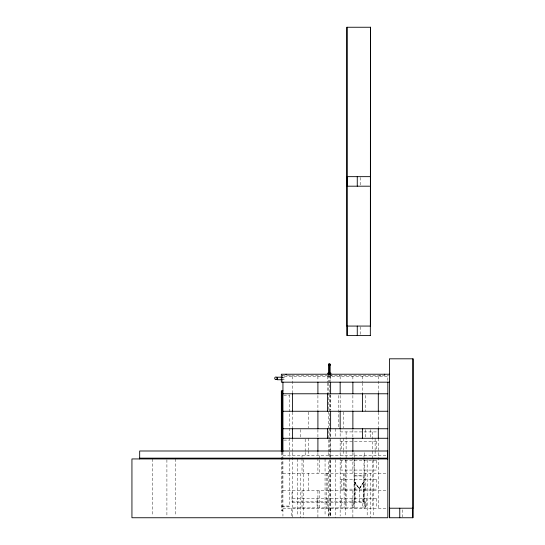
<?xml version="1.0" encoding="UTF-8"?>
<svg xmlns="http://www.w3.org/2000/svg" width="545" height="545" viewBox="0 0 545 545"><rect width="100%" height="100%" fill="white"/><g stroke="black" fill="none" stroke-linecap="round" stroke-linejoin="round"><path stroke-width="0.41" stroke-dasharray="2.73 2.04" d="M363.277 482.461L359.23 488.824L354.734 482.461L355.183 482.461L359.23 488.824L363.726 482.461L363.277 482.461L363.277 501.856M359.23 501.856L359.23 488.545L363.726 482.189M282.14 375.812L388.633 375.812M281.881 377.201L284.211 377.201L284.211 379.742L281.881 379.742M283.734 395.602L289.293 395.602M340.155 431.919L378.305 431.919M283.734 440.108L289.293 440.108M340.155 441.457L378.305 441.457M282.937 455.763L387.836 455.763M340.155 460.532L378.305 460.532M329.35 470.069L330.141 470.069M340.155 470.069L378.305 470.069M282.937 473.244L387.836 473.244M354.734 475.976L363.726 475.976M340.155 479.607L378.305 479.607M340.155 489.137L378.305 489.137M282.937 490.732L387.836 490.732M292.474 492.319L291.997 492.319L291.997 501.856L365.586 501.856L365.586 508.213M292.474 498.675L378.305 498.675M292.474 502.177L365.266 502.177L365.266 507.892L292.474 507.892M281.349 506.067L289.293 506.067M282.14 506.864L289.293 506.864L289.293 457.868M282.937 508.213L387.836 508.213M282.937 510.835L281.349 510.835L281.349 451.948M354.734 482.189L359.23 488.545M402.701 509.8L402.701 516.953M387.836 380.451L387.836 376.288L282.937 376.288L282.937 380.451M380.689 375.021L380.689 375.812M379.892 375.021L379.892 375.812M378.305 376.288L378.305 393.776M378.305 412.088L378.305 427.907M378.305 438.275L378.305 508.213M376.711 441.457L376.711 450.994M376.711 460.532L376.711 470.069M376.711 479.607L376.711 489.137M376.711 498.675L376.711 508.213M375.123 438.275L375.123 449.932M375.123 450.769L375.123 455.763M373.536 459.782L373.536 516.067M372.344 431.919L372.344 458.938M372.344 460.253L372.344 508.213M370.355 429.535L370.355 437.485M370.355 473.244L370.355 517.75M367.173 459.782L367.173 516.067M366.383 498.675L366.383 508.213M365.586 395.438L365.586 411.257M365.586 429.535L365.586 437.485M365.586 473.244L365.586 490.732M364.394 452.677L364.394 456.887M364.394 460.253L364.394 508.213M363.999 455.763L363.999 457.425M363.999 458.256L363.999 508.213M363.726 501.856L363.726 475.696L354.734 475.696L354.734 501.856M362.405 376.288L362.405 382.12M362.405 382.951L362.405 393.776M362.405 498.675L362.405 508.213M360.191 177.452L360.191 185.402M360.191 326.857L360.191 334.807M355.183 482.461L355.183 501.856M354.461 455.763L354.461 457.425M354.461 458.256L354.461 508.213M354.066 452.677L354.066 456.887M354.066 460.253L354.066 508.213M353.187 502.177L353.187 507.892M352.874 376.288L352.874 380.451M352.874 395.438L352.874 410.426M352.874 429.535L352.874 437.485M352.874 452.432L352.874 473.244M352.874 490.732L352.874 517.75M352.077 498.675L352.077 508.213M346.116 431.919L346.116 508.213M345.721 459.782L345.721 516.067M344.127 473.244L344.127 508.213M343.336 412.088L343.336 427.907M343.336 438.275L343.336 449.932M343.336 450.769L343.336 455.763M343.336 473.244L343.336 490.732M341.742 441.457L341.742 450.197M341.742 460.532L341.742 470.069M341.742 479.607L341.742 489.137M341.742 498.675L341.742 508.213M340.155 376.288L340.155 380.451M340.155 395.438L340.155 410.426M340.155 428.745L340.155 516.067M339.467 375.021L339.467 375.812M338.568 395.438L338.568 428.745M335.386 428.745L335.386 437.485M335.386 459.782L335.386 517.75M331.449 375.021L331.449 375.812M330.617 376.288L330.617 380.451M330.617 394.853L330.617 410.426M330.617 428.745L330.617 449.932M330.617 450.769L330.617 516.067M330.304 508.213L330.304 516.163M330.222 375.021L330.141 381.241M330.141 394.771L330.141 410.181M330.141 429.46L330.141 438.766M330.141 439.611L330.141 459.067M330.141 459.912L330.141 516.163L328.553 516.163L328.553 460.171M329.35 375.314L329.35 438.963M329.35 439.611L329.35 459.067M329.35 459.912L329.35 516.163M328.553 375.342L328.553 382.127M328.553 382.978L328.553 438.963M328.553 439.815L328.553 451.689M328.553 452.541L328.553 456.778M328.397 508.213L328.397 517.75M328.158 375.021L328.158 375.812M327.443 376.288L327.443 382.12M327.443 382.951L327.443 393.776M327.443 473.244L327.443 490.732M327.443 498.675L327.443 508.213M326.646 473.244L326.646 508.213M325.058 458.938L325.058 516.067M319.493 455.763L319.493 459.094M319.493 459.925L319.493 473.244M319.493 490.732L319.493 508.213M317.905 376.288L317.905 380.451M317.905 395.438L317.905 411.257M317.905 429.535L317.905 437.485M317.905 452.432L317.905 457.425M317.905 458.256L317.905 473.244M317.905 490.732L317.905 517.75M317.108 498.675L317.108 508.213M308.368 412.088L308.368 427.907M308.368 438.275L308.368 449.932M308.368 450.769L308.368 455.763M308.368 473.244L308.368 490.732M305.186 439.113L305.186 451.601M305.186 452.432L305.186 455.763M303.599 459.782L303.599 517.75M302.012 455.763L302.012 457.425M302.012 458.256L302.012 473.244M302.012 490.732L302.012 508.213M300.418 429.535L300.418 437.485M300.418 473.244L300.418 517.75M297.243 458.938L297.243 516.067M292.474 376.288L292.474 393.776M292.474 412.088L292.474 427.907M292.474 439.113L292.474 451.601M292.474 452.432L292.474 517.75M291.677 508.213L291.677 517.75M290.09 375.021L290.09 375.812M289.293 394.805L289.293 457.017M282.937 451.975L282.937 516.163M282.14 375.021L282.14 382.174M282.14 451.975L282.14 510.835M175.463 458.938L175.463 516.067M166.906 459.782L166.906 516.067M152.6 458.938L152.6 516.067"/><path stroke-width="0.82" d="M327.756 373.121L330.938 373.148M346.899 176.655L370.552 176.655M347.008 186.192L369.66 186.192M370.443 335.597L347.008 335.597L347.008 27.25M328.553 365.164L330.141 365.164M327.756 373.747L330.931 373.747M389.43 374.224L281.349 374.224L281.349 382.174L389.43 382.174M281.104 377.201L277.221 377.201L277.214 378.101L277.221 379.742L281.104 379.742M282.937 390.833L281.349 390.833L281.349 451.948M282.937 393.776L387.836 393.776M282.937 411.257L387.836 411.257M282.937 428.745L387.836 428.745M282.937 438.275L387.836 438.275M387.836 450.994L139.677 450.994L139.677 458.938M139.677 458.147L387.624 458.147M387.836 458.938L131.938 458.938L131.938 517.75L387.836 517.75L387.836 382.12M389.409 508.213L413.062 508.213L413.062 358.808L389.409 358.808L389.518 517.75L412.953 517.75L412.953 358.808M412.838 508.213L412.838 517.75M399.771 508.213L399.771 517.75M389.627 508.213L389.627 517.75M387.624 450.994L387.624 458.938M384.661 374.224L384.661 375.021M378.305 393.776L378.305 411.257M378.305 428.745L378.305 438.275M370.443 27.25L370.334 335.597M362.405 393.776L362.405 411.257M362.405 428.745L362.405 438.275M357.261 176.655L357.261 186.192M357.261 326.067L357.261 335.597M352.874 382.12L352.874 393.776M352.874 411.257L352.874 428.745M352.874 438.275L352.874 451.601M347.117 176.655L347.117 186.192M347.117 326.067L347.117 335.597M340.155 382.12L340.155 393.776M340.155 411.257L340.155 428.745M330.617 382.12L330.617 393.776M330.617 411.257L330.617 428.745M330.141 364.367A0.797 0.797 0 0 1 328.948 365.055A0.797 0.797 0 0 1 328.948 363.679A0.797 0.797 0 0 1 330.141 364.367L330.141 374.469M329.35 365.164L329.35 374.469M328.553 364.367L328.553 374.497M327.443 393.776L327.443 411.257M327.443 428.745L327.443 438.275M317.905 382.12L317.905 393.776M317.905 411.257L317.905 428.745M317.905 438.275L317.905 451.601M292.474 393.776L292.474 411.257M292.474 428.745L292.474 438.275M286.118 374.224L286.118 375.021M282.937 382.12L282.937 451.601M282.14 390.833L282.14 451.26M370.552 27.25L346.899 27.25L346.899 326.067L370.552 326.067L370.552 27.25M276.117 379.524L275.79 379.524A1.274 1.274 0 0 1 274.884 377.583A1.274 1.274 0 0 1 277.03 377.583A1.274 1.274 0 0 1 276.117 379.524"/></g></svg>
